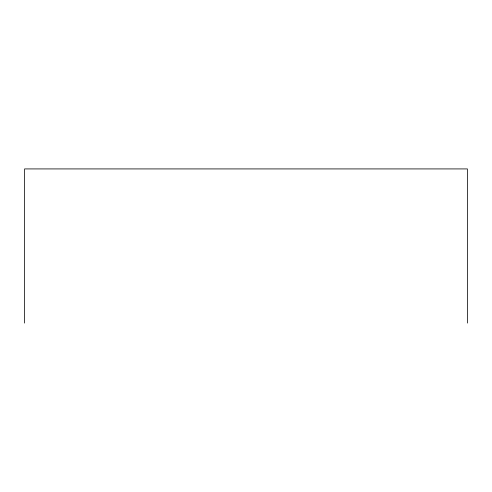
<?xml version="1.0" encoding="UTF-8"?>
<svg xmlns="http://www.w3.org/2000/svg" width="492" height="492" viewBox="0 0 492 492"><rect width="100%" height="100%" fill="white"/><g stroke="black" fill="none" stroke-linecap="round" stroke-linejoin="round"><path stroke-width="0.74" d="M467.4 323.078L467.4 168.922L24.6 168.922L24.6 323.078"/></g></svg>
